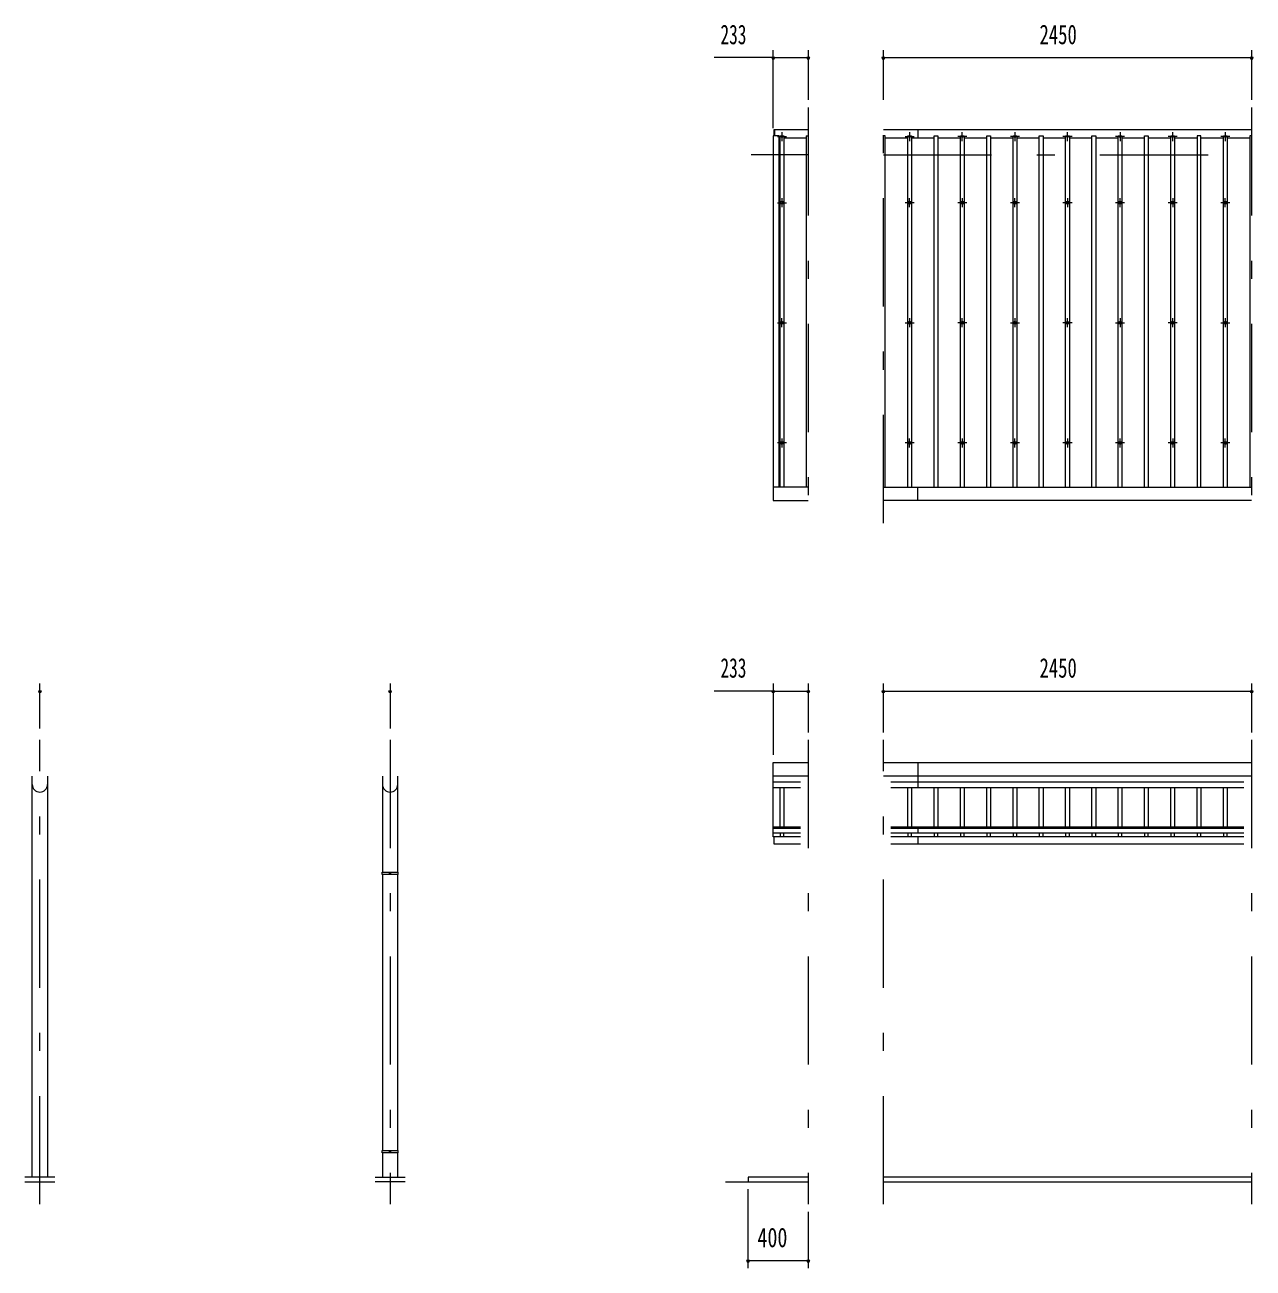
# Model space of a CAD drawing. Units: millimetres, scale not verified. Extents: x -25898 to 25908, y -10500 to 10500.
# Drawn here: x -24580 to -16409, y 1371 to 9642 of the extents above; entities that cross this region are included whole.
import ezdxf
from ezdxf.enums import TextEntityAlignment as Align

# ---------------------------------------------------------------- set-up
doc = ezdxf.new("R2010")
doc.units = ezdxf.units.MM
doc.header["$LTSCALE"] = 60
doc.linetypes.add('USER3', pattern=[24, 12, -5, 2, -5])
for name, color, linetype, lineweight in [('0-2_1-05BOLD', 7, 'Continuous', 18), ('0-3_1-25CENTER', 3, 'USER3', 18), ('0-4_1-45THIN', 4, 'Continuous', 18), ('0-5_1-55DIM', 3, 'Continuous', 18)]:
    doc.layers.add(name, color=color, linetype=linetype, lineweight=lineweight)
doc.styles.add('ＭＳ ゴシック', font='')
doc.styles.get('ＭＳ ゴシック').set_extended_font_data('MS Gothic')

msp = doc.modelspace()

# ---------------------------------------------------------------- linework, layer by layer
at = {"layer": '0-2_1-05BOLD'}
for p, q in [((-19596.95, 8942.67), (-19596.95, 8904.31)), ((-19368.95, 8942.67), (-19596.95, 8942.67)), ((-19591.95, 8904.31), (-19591.95, 8942.67)), ((-16418.95, 8942.67), (-18868.95, 8942.67)), ((-18638.95, 8942.67), (-18638.95, 8889.32)), ((-19561.95, 8904.31), (-19601.95, 8904.31)), ((-19601.95, 8904.31), (-19601.95, 6477.67)), ((-19561.95, 6565.11), (-19561.95, 8904.31)), ((-19368.95, 6565.11), (-19601.95, 6565.11)), ((-18868.95, 6565.11), (-16418.96, 6565.11)), ((-18638.95, 6477.67), (-18638.95, 6565.11)), ((-19601.95, 6477.67), (-19368.95, 6477.67)), ((-16418.96, 6477.67), (-18868.95, 6477.67)), ((-19601.95, 4734.67), (-19368.95, 4734.67)), ((-19601.95, 4239.38), (-19601.95, 4734.67)), ((-18868.95, 4734.67), (-16418.95, 4734.67)), ((-18638.95, 4734.67), (-18638.95, 4565.72)), ((-24530.94, 1975.67), (-24530.94, 4643.46)), ((-24429.34, 4643.46), (-24429.34, 1975.67)), ((-22201.2, 4643.46), (-22201.2, 4004.27)), ((-22099.6, 4004.27), (-22099.6, 4643.46)), ((-19368.95, 4643.88), (-19601.95, 4643.88)), ((-16418.95, 4643.88), (-18868.95, 4643.88)), ((-19601.95, 4604.8), (-19419.75, 4604.8)), ((-19419.75, 4565.72), (-19601.95, 4565.72)), ((-18818.15, 4604.8), (-16469.75, 4604.8)), ((-16469.75, 4565.72), (-18818.15, 4565.72)), ((-19601.95, 4305.57), (-19419.75, 4305.57)), ((-18818.15, 4305.57), (-16469.75, 4305.57)), ((-18638.95, 4305.57), (-18638.95, 4266.55)), ((-19419.75, 4296.18), (-19601.95, 4296.18)), ((-19601.95, 4266.55), (-19419.75, 4266.55)), ((-19419.75, 4239.38), (-19601.95, 4239.38)), ((-19596.95, 4239.38), (-19596.95, 4194.37)), ((-16469.75, 4296.18), (-18818.15, 4296.18)), ((-18818.15, 4266.55), (-16469.75, 4266.55)), ((-16469.75, 4239.38), (-18818.15, 4239.38)), ((-18638.95, 4239.38), (-18638.95, 4194.37)), ((-19596.95, 4194.37), (-19419.75, 4194.37)), ((-18818.15, 4194.37), (-16469.75, 4194.37)), ((-22202.8, 4004.27), (-22098, 4004.27)), ((-22202.8, 3988.27), (-22202.8, 4004.27)), ((-22098, 3988.27), (-22202.8, 3988.27)), ((-22201.2, 3988.27), (-22201.2, 2154.27)), ((-22153.45, 3988.27), (-22153.45, 4004.27)), ((-22147.35, 3996.27), (-22153.45, 3996.27)), ((-22147.35, 4004.27), (-22147.35, 3988.27)), ((-22099.6, 2154.27), (-22099.6, 3988.27)), ((-22098, 4004.27), (-22098, 3988.27)), ((-22202.8, 2154.27), (-22098, 2154.27)), ((-22202.8, 2138.27), (-22202.8, 2154.27)), ((-22153.45, 2138.27), (-22153.45, 2154.27)), ((-22147.35, 2154.27), (-22147.35, 2138.27)), ((-22098, 2154.27), (-22098, 2138.27)), ((-22098, 2138.27), (-22202.8, 2138.27)), ((-22201.2, 2138.27), (-22201.2, 1975.67)), ((-22147.35, 2146.27), (-22153.45, 2146.27)), ((-22099.6, 1975.67), (-22099.6, 2138.27)), ((-24380.14, 1975.67), (-24580.14, 1975.67)), ((-24580.14, 1945.67), (-24380.14, 1945.67)), ((-22250.4, 1975.67), (-22050.4, 1975.67)), ((-22050.4, 1945.67), (-22250.4, 1945.67)), ((-19918.95, 1945.67), (-19368.95, 1945.67)), ((-19768.95, 1975.67), (-19768.95, 1945.67)), ((-19368.95, 1975.67), (-19768.95, 1975.67)), ((-16418.95, 1975.67), (-18868.95, 1975.67)), ((-18868.95, 1945.67), (-16418.95, 1945.67))]:
    msp.add_line(p, q, dxfattribs=at)
for centre in [(-19543.95, 8458.52), (-18693.95, 8458.52), (-18343.95, 8458.52), (-17993.95, 8458.52), (-17643.94, 8458.52), (-17293.95, 8458.52), (-16943.95, 8458.52), (-16593.94, 8458.52), (-19543.95, 7659.47), (-18693.95, 7659.47), (-18343.95, 7659.47), (-17993.95, 7659.47), (-17643.94, 7659.47), (-17293.95, 7659.47), (-16943.95, 7659.47), (-16593.94, 7659.47), (-19543.95, 6860.43), (-18693.95, 6860.43), (-18343.95, 6860.43), (-17993.95, 6860.43), (-17643.94, 6860.43), (-17293.95, 6860.43), (-16943.95, 6860.43), (-16593.94, 6860.43)]:
    msp.add_circle(centre, 10, dxfattribs=at)
for centre, radius, start, end in [((-19543.95, 8888.07), 14.5, 46.39838, 133.60162), ((-19543.95, 8909.07), 14.5, 226.3961, 313.6039), ((-18693.95, 8888.07), 14.5, 46.39838, 133.60162), ((-18693.95, 8909.07), 14.5, 226.3961, 313.6039), ((-18343.95, 8888.07), 14.5, 46.39838, 133.60162), ((-18343.95, 8909.07), 14.5, 226.3961, 313.6039), ((-17993.95, 8888.07), 14.5, 46.39838, 133.60162), ((-17993.95, 8909.07), 14.5, 226.3961, 313.6039), ((-17643.94, 8888.07), 14.5, 46.39838, 133.60162), ((-17643.94, 8909.07), 14.5, 226.3961, 313.6039), ((-17293.95, 8888.07), 14.5, 46.39838, 133.60162), ((-17293.95, 8909.07), 14.5, 226.3961, 313.6039), ((-16943.95, 8888.07), 14.5, 46.39838, 133.60162), ((-16943.95, 8909.07), 14.5, 226.3961, 313.6039), ((-16593.94, 8888.07), 14.5, 46.39838, 133.60162), ((-16593.94, 8909.07), 14.5, 226.3961, 313.6039), ((-24480.14, 4588.48), 50.8, 180, 0), ((-22150.4, 4588.48), 50.8, 180, 0)]:
    msp.add_arc(centre, radius, start, end, dxfattribs=at)
at = {"layer": '0-3_1-25CENTER'}
for p, q in [((-19368.95, 9092.67), (-19368.95, 6327.67)), ((-18868.95, 6327.67), (-18868.95, 9092.67)), ((-16418.95, 9092.67), (-16418.95, 6327.67)), ((-19573.95, 8898.57), (-19513.95, 8898.57)), ((-19543.95, 8928.57), (-19543.95, 8868.57)), ((-18723.95, 8898.57), (-18663.95, 8898.57)), ((-18693.95, 8928.57), (-18693.95, 8868.57)), ((-18313.95, 8898.57), (-18373.95, 8898.57)), ((-18343.95, 8868.57), (-18343.95, 8928.57)), ((-17963.95, 8898.57), (-18023.95, 8898.57)), ((-17993.95, 8928.57), (-17993.95, 8868.57)), ((-17613.95, 8898.57), (-17673.95, 8898.57)), ((-17643.94, 8868.57), (-17643.94, 8928.57)), ((-17263.95, 8898.57), (-17323.95, 8898.57)), ((-17293.95, 8928.57), (-17293.95, 8868.57)), ((-16913.95, 8898.57), (-16973.95, 8898.57)), ((-16943.95, 8868.57), (-16943.95, 8928.57)), ((-16563.95, 8898.57), (-16623.95, 8898.57)), ((-16593.94, 8928.57), (-16593.94, 8868.57)), ((-19368.95, 8777.67), (-19748.94, 8777.67)), ((-18868.95, 8777.67), (-16418.95, 8777.67)), ((-19573.95, 8458.52), (-19513.95, 8458.52)), ((-19543.95, 8488.51), (-19543.95, 8428.52)), ((-18663.95, 8458.52), (-18723.95, 8458.52)), ((-18693.95, 8428.52), (-18693.95, 8488.51)), ((-18313.95, 8458.52), (-18373.95, 8458.52)), ((-18343.95, 8488.51), (-18343.95, 8428.52)), ((-17963.95, 8458.52), (-18023.95, 8458.52)), ((-17993.95, 8428.52), (-17993.95, 8488.51)), ((-17613.95, 8458.52), (-17673.95, 8458.52)), ((-17643.94, 8488.51), (-17643.94, 8428.52)), ((-17263.95, 8458.52), (-17323.95, 8458.52)), ((-17293.95, 8428.52), (-17293.95, 8488.51)), ((-16913.95, 8458.52), (-16973.95, 8458.52)), ((-16943.95, 8488.51), (-16943.95, 8428.52)), ((-16563.95, 8458.52), (-16623.95, 8458.52)), ((-16593.94, 8428.52), (-16593.94, 8488.51)), ((-19573.95, 7659.47), (-19513.95, 7659.47)), ((-19543.95, 7629.47), (-19543.95, 7689.48)), ((-18723.95, 7659.47), (-18663.95, 7659.47)), ((-18693.95, 7689.48), (-18693.95, 7629.47)), ((-18313.95, 7659.47), (-18373.95, 7659.47)), ((-18343.95, 7629.47), (-18343.95, 7689.48)), ((-18023.95, 7659.47), (-17963.95, 7659.47)), ((-17993.95, 7689.48), (-17993.95, 7629.47)), ((-17613.95, 7659.47), (-17673.95, 7659.47)), ((-17643.94, 7629.47), (-17643.94, 7689.48)), ((-17323.95, 7659.47), (-17263.95, 7659.47)), ((-17293.95, 7689.48), (-17293.95, 7629.47)), ((-16913.95, 7659.47), (-16973.95, 7659.47)), ((-16943.95, 7629.47), (-16943.95, 7689.48)), ((-16623.95, 7659.47), (-16563.95, 7659.47)), ((-16593.94, 7689.48), (-16593.94, 7629.47)), ((-19543.95, 6890.43), (-19543.95, 6830.43)), ((-18693.95, 6830.43), (-18693.95, 6890.43)), ((-18343.95, 6890.43), (-18343.95, 6830.43)), ((-17993.95, 6830.43), (-17993.95, 6890.43)), ((-17643.94, 6890.43), (-17643.94, 6830.43)), ((-17293.95, 6830.43), (-17293.95, 6890.43)), ((-16943.95, 6890.43), (-16943.95, 6830.43)), ((-16593.94, 6830.43), (-16593.94, 6890.43)), ((-19513.95, 6860.43), (-19573.95, 6860.43)), ((-18663.95, 6860.43), (-18723.95, 6860.43)), ((-18313.95, 6860.43), (-18373.95, 6860.43)), ((-17963.95, 6860.43), (-18023.95, 6860.43)), ((-17613.95, 6860.43), (-17673.95, 6860.43)), ((-17263.95, 6860.43), (-17323.95, 6860.43)), ((-16913.95, 6860.43), (-16973.95, 6860.43)), ((-16563.95, 6860.43), (-16623.95, 6860.43)), ((-24480.14, 1795.67), (-24480.14, 4884.67)), ((-22150.4, 4884.67), (-22150.4, 1795.67)), ((-19368.95, 4884.67), (-19368.95, 1795.67)), ((-18868.95, 1795.67), (-18868.95, 4884.67)), ((-16418.95, 4884.67), (-16418.95, 1795.67))]:
    msp.add_line(p, q, dxfattribs=at)
at = {"layer": '0-4_1-45THIN'}
for p, q in [((-19556.45, 8889.32), (-19561.95, 8889.32)), ((-19556.45, 6565.11), (-19556.45, 8904.31)), ((-19556.45, 8904.31), (-19531.45, 8904.31)), ((-19531.45, 8904.31), (-19531.45, 6565.11)), ((-19531.45, 8889.32), (-19381.45, 8889.32)), ((-19381.45, 8904.31), (-19381.45, 6565.11)), ((-19381.45, 8904.31), (-19368.95, 8904.31)), ((-18856.45, 8904.31), (-18868.95, 8904.31)), ((-18856.45, 6565.11), (-18856.45, 8904.31)), ((-18856.45, 8889.32), (-18706.45, 8889.32)), ((-18706.45, 6565.11), (-18706.45, 8904.31)), ((-18706.45, 8904.31), (-18681.45, 8904.31)), ((-18681.45, 8904.31), (-18681.45, 6565.11)), ((-18681.45, 8889.32), (-18531.45, 8889.32)), ((-18531.45, 6565.11), (-18531.45, 8904.31)), ((-18531.45, 8904.31), (-18506.45, 8904.31)), ((-18506.45, 8904.31), (-18506.45, 6565.11)), ((-18506.45, 8889.32), (-18356.45, 8889.32)), ((-18356.45, 6565.11), (-18356.45, 8904.31)), ((-18356.45, 8904.31), (-18331.45, 8904.31)), ((-18331.45, 8904.31), (-18331.45, 6565.11)), ((-18331.45, 8889.32), (-18181.45, 8889.32)), ((-18181.45, 6565.11), (-18181.45, 8904.31)), ((-18181.45, 8904.31), (-18156.45, 8904.31)), ((-18156.45, 8904.31), (-18156.45, 6565.11)), ((-18156.45, 8889.32), (-18006.45, 8889.32)), ((-18006.45, 6565.11), (-18006.45, 8904.31)), ((-18006.45, 8904.31), (-17981.45, 8904.31)), ((-17981.45, 8904.31), (-17981.45, 6565.11)), ((-17981.45, 8889.32), (-17831.45, 8889.32)), ((-17831.45, 6565.11), (-17831.45, 8904.31)), ((-17831.45, 8904.31), (-17806.45, 8904.31)), ((-17806.45, 8904.31), (-17806.45, 6565.11)), ((-17806.45, 8889.32), (-17656.45, 8889.32)), ((-17656.45, 6565.11), (-17656.45, 8904.31)), ((-17656.45, 8904.31), (-17631.44, 8904.31)), ((-17631.45, 8889.32), (-17481.45, 8889.32)), ((-17631.44, 8904.31), (-17631.44, 6565.11)), ((-17481.45, 6565.11), (-17481.45, 8904.31)), ((-17481.45, 8904.31), (-17456.44, 8904.31)), ((-17456.44, 8904.31), (-17456.44, 6565.11)), ((-17456.44, 8889.32), (-17306.45, 8889.32)), ((-17306.45, 6565.11), (-17306.45, 8904.31)), ((-17306.45, 8904.31), (-17281.45, 8904.31)), ((-17281.45, 8904.31), (-17281.45, 6565.11)), ((-17281.45, 8889.32), (-17131.45, 8889.32)), ((-17131.45, 6565.11), (-17131.45, 8904.31)), ((-17131.45, 8904.31), (-17106.45, 8904.31)), ((-17106.45, 8904.31), (-17106.45, 6565.11)), ((-17106.45, 8889.32), (-16956.45, 8889.32)), ((-16956.45, 6565.11), (-16956.45, 8904.31)), ((-16956.45, 8904.31), (-16931.45, 8904.31)), ((-16931.45, 8904.31), (-16931.45, 6565.11)), ((-16931.45, 8889.32), (-16781.45, 8889.32)), ((-16756.45, 8904.31), (-16781.45, 8904.31)), ((-16781.45, 8904.31), (-16781.45, 6565.11)), ((-16756.45, 6565.11), (-16756.45, 8904.31)), ((-16756.45, 8889.32), (-16606.45, 8889.32)), ((-16606.44, 6565.11), (-16606.44, 8904.31)), ((-16606.44, 8904.31), (-16581.44, 8904.31)), ((-16581.45, 8889.32), (-16431.44, 8889.32)), ((-16581.44, 8904.31), (-16581.44, 6565.11)), ((-19556.45, 4305.57), (-19556.45, 4565.72)), ((-19531.45, 4565.72), (-19531.45, 4305.57)), ((-18706.45, 4305.57), (-18706.45, 4565.72)), ((-18681.45, 4565.72), (-18681.45, 4305.57)), ((-18531.45, 4305.57), (-18531.45, 4565.72)), ((-18506.45, 4565.72), (-18506.45, 4305.57)), ((-18356.45, 4305.57), (-18356.45, 4565.72)), ((-18331.45, 4565.72), (-18331.45, 4305.57)), ((-18181.45, 4305.57), (-18181.45, 4565.72)), ((-18156.45, 4565.72), (-18156.45, 4305.57)), ((-18006.45, 4305.57), (-18006.45, 4565.72)), ((-17981.45, 4565.72), (-17981.45, 4305.57)), ((-17831.45, 4305.57), (-17831.45, 4565.72)), ((-17806.45, 4565.72), (-17806.45, 4305.57)), ((-17656.45, 4305.57), (-17656.45, 4565.72)), ((-17631.45, 4565.72), (-17631.45, 4305.57)), ((-17481.45, 4305.57), (-17481.45, 4565.72)), ((-17456.45, 4565.72), (-17456.45, 4305.57)), ((-17306.45, 4305.57), (-17306.45, 4565.72)), ((-17281.45, 4565.72), (-17281.45, 4305.57)), ((-17131.45, 4305.57), (-17131.45, 4565.72)), ((-17106.45, 4565.72), (-17106.45, 4305.57)), ((-16956.45, 4305.57), (-16956.45, 4565.72)), ((-16931.45, 4565.72), (-16931.45, 4305.57)), ((-16781.45, 4305.57), (-16781.45, 4565.72)), ((-16756.45, 4565.72), (-16756.45, 4305.57)), ((-16606.45, 4305.57), (-16606.45, 4565.72)), ((-16581.45, 4565.72), (-16581.45, 4305.57)), ((-19556.45, 4266.55), (-19556.45, 4239.38)), ((-19531.45, 4239.38), (-19531.45, 4266.55)), ((-18706.45, 4266.55), (-18706.45, 4239.38)), ((-18681.45, 4239.38), (-18681.45, 4266.55)), ((-18531.45, 4266.55), (-18531.45, 4239.38)), ((-18506.45, 4239.38), (-18506.45, 4266.55)), ((-18356.45, 4266.55), (-18356.45, 4239.38)), ((-18331.45, 4239.38), (-18331.45, 4266.55)), ((-18181.45, 4266.55), (-18181.45, 4239.38)), ((-18156.45, 4239.38), (-18156.45, 4266.55)), ((-18006.45, 4266.55), (-18006.45, 4239.38)), ((-17981.45, 4239.38), (-17981.45, 4266.55)), ((-17831.45, 4266.55), (-17831.45, 4239.38)), ((-17806.45, 4239.38), (-17806.45, 4266.55)), ((-17656.45, 4266.55), (-17656.45, 4239.38)), ((-17631.45, 4239.38), (-17631.45, 4266.55)), ((-17481.45, 4266.55), (-17481.45, 4239.38)), ((-17456.45, 4239.38), (-17456.45, 4266.55)), ((-17306.45, 4266.55), (-17306.45, 4239.38)), ((-17281.45, 4239.38), (-17281.45, 4266.55)), ((-17131.45, 4266.55), (-17131.45, 4239.38)), ((-17106.45, 4239.38), (-17106.45, 4266.55)), ((-16956.45, 4266.55), (-16956.45, 4239.38)), ((-16931.45, 4239.38), (-16931.45, 4266.55)), ((-16781.45, 4266.55), (-16781.45, 4239.38)), ((-16756.45, 4239.38), (-16756.45, 4266.55)), ((-16606.45, 4266.55), (-16606.45, 4239.38)), ((-16581.45, 4239.38), (-16581.45, 4266.55))]:
    msp.add_line(p, q, dxfattribs=at)
msp.add_lwpolyline([(-16418.95, 8904.31), (-16431.44, 8904.31), (-16431.44, 6565.11)], dxfattribs=at)
at = {"layer": '0-5_1-55DIM'}
for p, q in [((-19601.95, 8954.31), (-19601.95, 9473.67)), ((-19368.95, 9473.67), (-19368.95, 9142.67)), ((-18868.95, 9142.67), (-18868.95, 9473.67)), ((-16418.95, 9473.67), (-16418.95, 9142.67)), ((-19601.95, 9423.67), (-19994.45, 9423.67)), ((-19591.95, 9423.67), (-19611.95, 9423.67)), ((-19601.95, 9423.67), (-19368.95, 9423.67)), ((-19358.95, 9423.67), (-19378.95, 9423.67)), ((-18858.95, 9423.67), (-18878.95, 9423.67)), ((-18868.95, 9423.67), (-16418.95, 9423.67)), ((-16408.95, 9423.67), (-16428.95, 9423.67)), ((-24480.14, 4960.67), (-24480.14, 5259.67)), ((-22150.4, 5259.67), (-22150.4, 4960.67)), ((-19601.95, 5259.67), (-19601.95, 4784.67)), ((-19368.95, 5259.67), (-19368.95, 4934.67)), ((-18868.95, 4934.67), (-18868.95, 5259.67)), ((-16418.95, 5259.67), (-16418.95, 4934.67)), ((-24470.14, 5209.67), (-24490.14, 5209.67)), ((-22140.4, 5209.67), (-22160.4, 5209.67)), ((-19601.95, 5209.67), (-19994.45, 5209.67)), ((-19591.95, 5209.67), (-19611.95, 5209.67)), ((-19601.95, 5209.67), (-19368.95, 5209.67)), ((-19358.95, 5209.67), (-19378.95, 5209.67)), ((-18858.95, 5209.67), (-18878.95, 5209.67)), ((-18868.95, 5209.67), (-16418.95, 5209.67)), ((-16408.95, 5209.67), (-16428.95, 5209.67)), ((-19768.95, 1370.67), (-19768.95, 1895.67)), ((-19368.95, 1745.67), (-19368.95, 1370.67)), ((-19758.95, 1420.67), (-19778.95, 1420.67)), ((-19768.95, 1420.67), (-19368.95, 1420.67)), ((-19358.95, 1420.67), (-19378.95, 1420.67))]:
    msp.add_line(p, q, dxfattribs=at)
for centre in [(-19601.95, 9423.67), (-19368.95, 9423.67), (-18868.95, 9423.67), (-16418.95, 9423.67), (-24480.14, 5209.67), (-22150.4, 5209.67), (-19601.95, 5209.67), (-19368.95, 5209.67), (-18868.95, 5209.67), (-16418.95, 5209.67), (-19768.95, 1420.67), (-19368.95, 1420.67)]:
    msp.add_arc(centre, 10, 180, 0, dxfattribs=at)

# ---------------------------------------------------------------- texts
at = {"layer": '0-5_1-55DIM', "color": 7, "style": 'ＭＳ ゴシック'}
for s, width, p in [('233', 0.65, (-19952.62, 9473.67)), ('2450', 0.7, (-17829.96, 9473.67)), ('233', 0.65, (-19952.63, 5259.67)), ('2450', 0.7, (-17829.96, 5259.67)), ('400', 0.75, (-19706.58, 1470.67))]:
    msp.add_text(s, height=130.2, dxfattribs=dict(at, width=width)).set_placement(p, align=Align.BOTTOM_LEFT)

doc.saveas('drawing.dxf')
